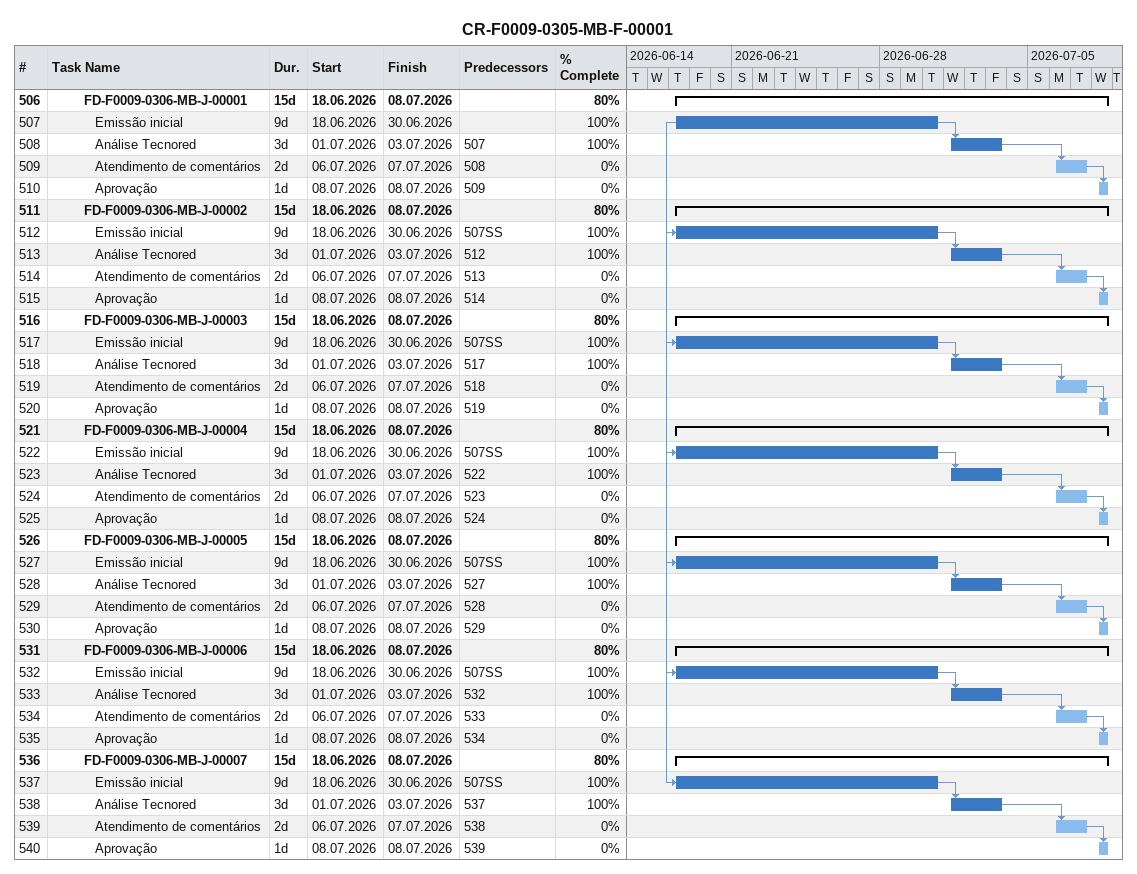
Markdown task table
CR-F0009-0305-MB-F-00001

| ID | Level | Task | Duration | Start | Finish | Predecessors | % complete |
|---|---|---|---|---|---|---|---|
| 506 | 4 | **FD-F0009-0306-MB-J-00001** | 15d | 2026-06-18 | 2026-07-08 |  | 80 |
| 507 | 5 | Emissão inicial | 9d | 2026-06-18 | 2026-06-30 |  | 100 |
| 508 | 5 | Análise Tecnored | 3d | 2026-07-01 | 2026-07-03 | 507 | 100 |
| 509 | 5 | Atendimento de comentários | 2d | 2026-07-06 | 2026-07-07 | 508 | 0 |
| 510 | 5 | Aprovação | 1d | 2026-07-08 | 2026-07-08 | 509 | 0 |
| 511 | 4 | **FD-F0009-0306-MB-J-00002** | 15d | 2026-06-18 | 2026-07-08 |  | 80 |
| 512 | 5 | Emissão inicial | 9d | 2026-06-18 | 2026-06-30 | 507SS | 100 |
| 513 | 5 | Análise Tecnored | 3d | 2026-07-01 | 2026-07-03 | 512 | 100 |
| 514 | 5 | Atendimento de comentários | 2d | 2026-07-06 | 2026-07-07 | 513 | 0 |
| 515 | 5 | Aprovação | 1d | 2026-07-08 | 2026-07-08 | 514 | 0 |
| 516 | 4 | **FD-F0009-0306-MB-J-00003** | 15d | 2026-06-18 | 2026-07-08 |  | 80 |
| 517 | 5 | Emissão inicial | 9d | 2026-06-18 | 2026-06-30 | 507SS | 100 |
| 518 | 5 | Análise Tecnored | 3d | 2026-07-01 | 2026-07-03 | 517 | 100 |
| 519 | 5 | Atendimento de comentários | 2d | 2026-07-06 | 2026-07-07 | 518 | 0 |
| 520 | 5 | Aprovação | 1d | 2026-07-08 | 2026-07-08 | 519 | 0 |
| 521 | 4 | **FD-F0009-0306-MB-J-00004** | 15d | 2026-06-18 | 2026-07-08 |  | 80 |
| 522 | 5 | Emissão inicial | 9d | 2026-06-18 | 2026-06-30 | 507SS | 100 |
| 523 | 5 | Análise Tecnored | 3d | 2026-07-01 | 2026-07-03 | 522 | 100 |
| 524 | 5 | Atendimento de comentários | 2d | 2026-07-06 | 2026-07-07 | 523 | 0 |
| 525 | 5 | Aprovação | 1d | 2026-07-08 | 2026-07-08 | 524 | 0 |
| 526 | 4 | **FD-F0009-0306-MB-J-00005** | 15d | 2026-06-18 | 2026-07-08 |  | 80 |
| 527 | 5 | Emissão inicial | 9d | 2026-06-18 | 2026-06-30 | 507SS | 100 |
| 528 | 5 | Análise Tecnored | 3d | 2026-07-01 | 2026-07-03 | 527 | 100 |
| 529 | 5 | Atendimento de comentários | 2d | 2026-07-06 | 2026-07-07 | 528 | 0 |
| 530 | 5 | Aprovação | 1d | 2026-07-08 | 2026-07-08 | 529 | 0 |
| 531 | 4 | **FD-F0009-0306-MB-J-00006** | 15d | 2026-06-18 | 2026-07-08 |  | 80 |
| 532 | 5 | Emissão inicial | 9d | 2026-06-18 | 2026-06-30 | 507SS | 100 |
| 533 | 5 | Análise Tecnored | 3d | 2026-07-01 | 2026-07-03 | 532 | 100 |
| 534 | 5 | Atendimento de comentários | 2d | 2026-07-06 | 2026-07-07 | 533 | 0 |
| 535 | 5 | Aprovação | 1d | 2026-07-08 | 2026-07-08 | 534 | 0 |
| 536 | 4 | **FD-F0009-0306-MB-J-00007** | 15d | 2026-06-18 | 2026-07-08 |  | 80 |
| 537 | 5 | Emissão inicial | 9d | 2026-06-18 | 2026-06-30 | 507SS | 100 |
| 538 | 5 | Análise Tecnored | 3d | 2026-07-01 | 2026-07-03 | 537 | 100 |
| 539 | 5 | Atendimento de comentários | 2d | 2026-07-06 | 2026-07-07 | 538 | 0 |
| 540 | 5 | Aprovação | 1d | 2026-07-08 | 2026-07-08 | 539 | 0 |
